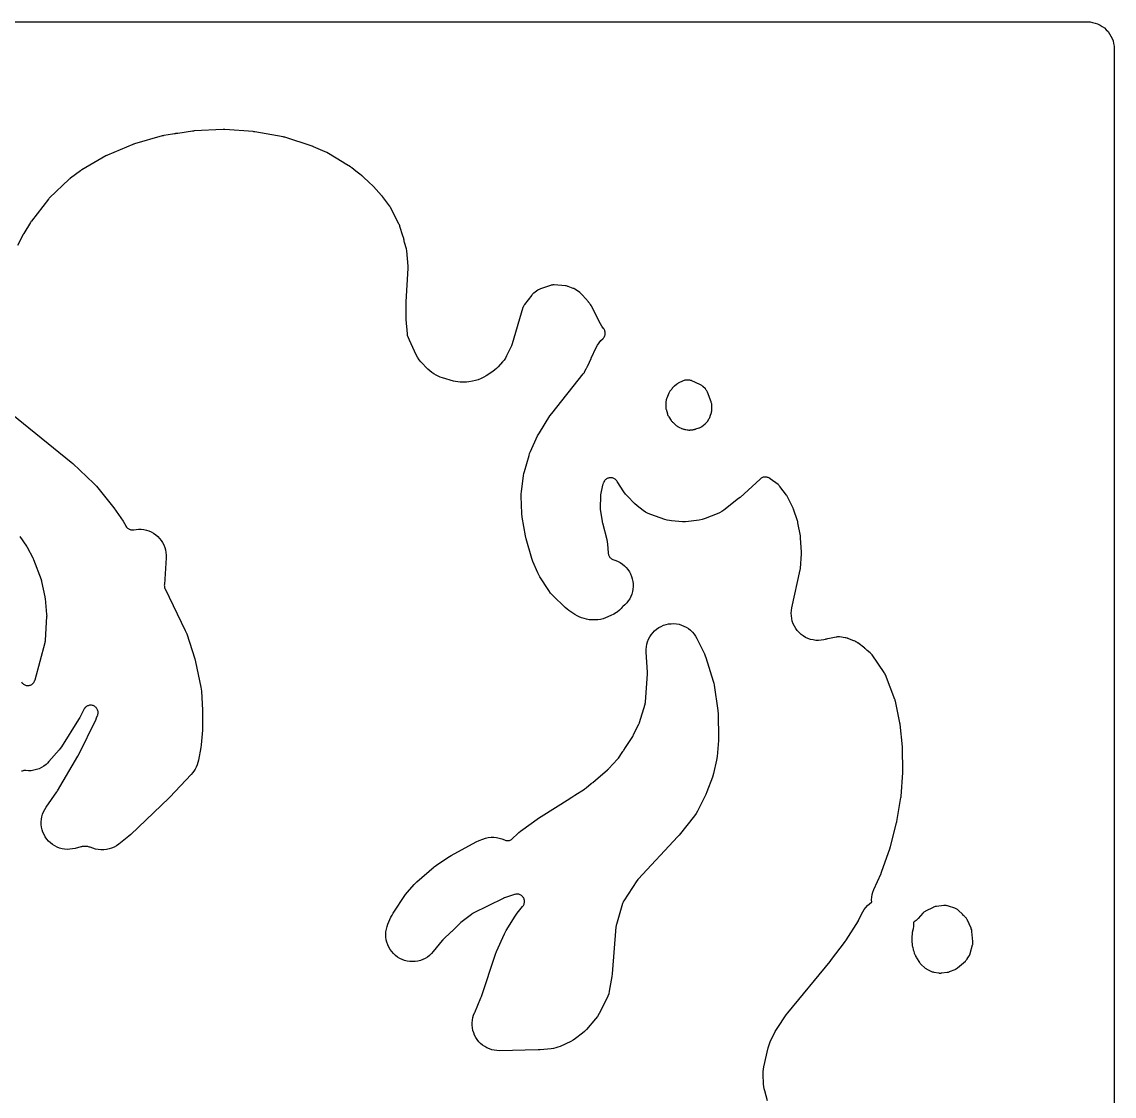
# Model space of a CAD drawing. Header units: millimetres. Extents: x 0 to 300, y 0 to 300.
# Drawn here: x 149.8 to 299.8, y 152.7 to 300.2 of the extents above; entities that cross this region are included whole.
import ezdxf

# ---------------------------------------------------------------- set-up
doc = ezdxf.new("R2010")
doc.units = ezdxf.units.MM
doc.layers.add('CUT', color=7, linetype='CONTINUOUS')

msp = doc.modelspace()

# ---------------------------------------------------------------- linework, layer by layer
at = {"layer": 'CUT'}
for points in [[(3.5, 300.1736), (296.1703, 300.175), (296.5305, 300.1573), (296.8872, 300.1044), (297.2371, 300.0167), (297.5766, 299.8952), (297.9027, 299.7411), (298.212, 299.5556), (298.5017, 299.3408), (298.7689, 299.0986), (299.0111, 298.8314), (299.2259, 298.5417), (299.4114, 298.2324), (299.5655, 297.9063), (299.687, 297.5668), (299.7747, 297.2169), (299.8276, 296.8602), (299.8453, 296.5), (299.8453, 3.5)], [(252.256, 152.0567), (251.8518, 153.4302), (251.7785, 153.7233), (251.7296, 154.0215), (251.7053, 154.3227), (251.6496, 155.7357), (251.6511, 156.0592), (251.681, 156.3813), (251.7392, 156.6996), (252.3452, 159.3499), (252.4614, 159.7516), (252.6225, 160.1374), (253.3139, 161.5597), (253.5682, 162.002), (254.8109, 163.8524), (255.0279, 164.1434), (260.8467, 171.1904), (260.8719, 171.2217), (260.8803, 171.2324), (260.9048, 171.2644), (262.9339, 173.9792), (262.9718, 174.0321), (262.9843, 174.0503), (263.0202, 174.1046), (264.7138, 176.7853), (264.75, 176.8453), (264.7618, 176.8658), (264.7954, 176.9274), (265.3492, 177.9934), (265.5297, 178.303), (265.7396, 178.5935), (265.9767, 178.8623), (266.2389, 179.1066), (266.5236, 179.3243), (266.5459, 179.3381), (266.5393, 179.6665), (266.5669, 180.0225), (266.6289, 180.3741), (266.7247, 180.7181), (266.8535, 181.0512), (267.8435, 183.2828), (267.8694, 183.3445), (267.8777, 183.3656), (267.9011, 183.4283), (269.0741, 186.7763), (269.0968, 186.8458), (269.1039, 186.8695), (269.1235, 186.94), (269.9659, 190.2535), (269.9806, 190.3165), (269.9852, 190.3379), (269.9974, 190.4015), (270.5628, 193.6738), (270.5742, 193.7508), (270.5775, 193.7769), (270.5853, 193.8543), (270.8405, 197.1441), (270.8447, 197.2229), (270.8455, 197.2495), (270.846, 197.3284), (270.7906, 200.4885), (270.7876, 200.5638), (270.786, 200.5891), (270.7795, 200.6642), (270.4453, 203.7416), (270.435, 203.8198), (270.4308, 203.8462), (270.4168, 203.9238), (269.8013, 206.9124), (269.7883, 206.9696), (269.7525, 207.0915), (269.7326, 207.1466), (268.4264, 210.536), (268.3944, 210.6124), (268.3109, 210.7712), (268.266, 210.8409), (266.6057, 213.264), (266.5628, 213.3232), (266.4776, 213.4236), (266.3826, 213.5147), (266.3261, 213.5612), (265.9082, 213.8867), (265.7569, 214.0453), (265.7175, 214.085), (265.6273, 214.1659), (265.5835, 214.2007), (264.6573, 214.9076), (264.6091, 214.9427), (264.5187, 215.0005), (264.4237, 215.0505), (264.395, 215.0634), (264.3888, 215.068), (264.2782, 215.1373), (264.1611, 215.195), (264.0939, 215.222), (263.5047, 215.4412), (263.3934, 215.4884), (263.3385, 215.5103), (263.2374, 215.5435), (263.209, 215.5503), (263.1647, 215.5655), (263.0012, 215.6066), (262.9245, 215.6194), (262.1341, 215.7287), (262.054, 215.7375), (261.9736, 215.7394), (261.9245, 215.7425), (261.8327, 215.7399), (261.7183, 215.7264), (261.6555, 215.7146), (260.5051, 215.4722), (260.5006, 215.4712), (260.3366, 215.4376), (260.246, 215.4163), (260.1658, 215.3951), (260.1653, 215.3969), (259.9567, 215.3404), (259.5943, 215.2803), (259.2277, 215.2566), (258.8606, 215.2697), (258.4966, 215.3194), (258.1394, 215.4052), (257.7926, 215.5262), (257.4596, 215.6812), (257.1437, 215.8687), (256.848, 216.0868), (256.5757, 216.3333), (256.3293, 216.6058), (256.1114, 216.9015), (255.924, 217.2175), (255.7692, 217.5506), (255.6483, 217.8975), (255.5628, 218.2547), (255.5133, 218.6187), (255.5003, 218.9859), (255.5242, 219.3524), (255.5844, 219.7148), (256.7236, 224.9349), (256.7339, 224.9865), (256.7499, 225.0993), (256.7544, 225.1517), (256.8888, 227.1513), (256.8925, 227.252), (256.8927, 227.286), (256.8903, 227.3867), (256.7834, 229.3588), (256.7742, 229.4655), (256.7699, 229.5014), (256.7538, 229.6072), (256.4177, 231.4231), (256.3919, 231.5393), (256.3818, 231.5782), (256.3477, 231.6923), (255.8113, 233.2768), (255.7714, 233.3828), (255.7568, 233.418), (255.7097, 233.521), (254.9809, 234.9824), (254.9497, 235.0415), (254.8731, 235.1646), (254.8339, 235.2187), (253.9422, 236.3902), (253.9015, 236.4412), (253.822, 236.5278), (253.7349, 236.6068), (253.6837, 236.6473), (252.6007, 237.4621), (252.5435, 237.503), (252.4354, 237.5687), (252.3445, 237.6123), (252.2497, 237.6468), (252.152, 237.6718), (252.0523, 237.687), (251.9516, 237.6923), (251.8509, 237.6877), (251.7511, 237.6731), (251.6532, 237.6488), (251.5582, 237.615), (251.467, 237.572), (251.3805, 237.5201), (251.2789, 237.4448), (251.2257, 237.3988), (248.4703, 234.8979), (248.2622, 234.7226), (246.2478, 233.1497), (245.9528, 232.9418), (245.6389, 232.7639), (245.3089, 232.6176), (243.6695, 231.9851), (243.264, 231.8551), (242.8463, 231.7728), (241.3671, 231.5698), (240.9714, 231.5371), (240.5745, 231.5474), (239.0736, 231.6673), (238.7602, 231.706), (238.4512, 231.7715), (238.1489, 231.8632), (236.198, 232.5482), (235.8361, 232.6974), (235.4921, 232.8843), (235.1699, 233.1066), (234.3395, 233.7477), (233.9866, 234.058), (232.9948, 235.0498), (232.7364, 235.3368), (232.5096, 235.6494), (231.5731, 237.0939), (231.5345, 237.1504), (231.4578, 237.247), (231.3896, 237.3177), (231.3149, 237.3815), (231.2343, 237.4379), (231.1488, 237.4863), (231.059, 237.5262), (230.9658, 237.5574), (230.87, 237.5794), (230.7725, 237.5921), (230.6743, 237.5954), (230.5762, 237.5893), (230.4792, 237.5738), (230.384, 237.549), (230.2918, 237.5152), (230.2031, 237.4727), (230.119, 237.4219), (230.0402, 237.3632), (229.9673, 237.2972), (229.9011, 237.2246), (229.8422, 237.1459), (229.7782, 237.0405), (229.7469, 236.9796), (229.7104, 236.9041), (229.6756, 236.8261), (229.6156, 236.6511), (229.5953, 236.5681), (229.3179, 235.2667), (229.3052, 235.1989), (229.2884, 235.0505), (229.2856, 234.9816), (229.2622, 233.5342), (229.2624, 233.4754), (229.2709, 233.3483), (229.2784, 233.29), (229.5327, 231.5963), (229.5479, 231.5099), (229.5539, 231.4809), (229.5737, 231.3956), (230.1637, 229.1273), (230.2311, 228.812), (230.2706, 228.492), (230.3668, 227.2764), (230.3737, 227.2092), (230.3948, 227.0892), (230.4206, 226.9956), (230.4552, 226.9048), (230.4982, 226.8178), (230.5493, 226.7352), (230.608, 226.6578), (230.6738, 226.5864), (230.746, 226.5215), (230.8241, 226.4638), (230.9073, 226.4138), (230.9949, 226.3718), (231.1146, 226.3279), (231.14, 226.32), (231.1399, 226.3195), (231.387, 226.2418), (231.7131, 226.1036), (232.0244, 225.9346), (232.3179, 225.7364), (232.591, 225.5108), (232.8411, 225.26), (233.0659, 224.9863), (233.2634, 224.6923), (233.4316, 224.3806), (233.569, 224.0541), (233.6743, 223.7159), (233.7466, 223.3692), (233.7852, 223.0171), (233.7897, 222.663), (233.7601, 222.31), (233.6967, 221.9615), (233.6, 221.6208), (233.4709, 221.291), (233.3107, 220.9751), (233.1209, 220.6761), (232.9031, 220.3967), (232.6595, 220.1396), (232.3922, 219.9072), (232.3745, 219.8933), (232.2757, 219.8072), (232.1242, 219.6467), (232.1228, 219.648), (231.9037, 219.42), (231.5768, 219.1503), (231.5004, 219.0944), (231.1276, 218.8545), (230.7287, 218.6612), (230.0001, 218.3611), (229.6582, 218.2397), (229.306, 218.1525), (228.9469, 218.1005), (228.5845, 218.0842), (228.1159, 218.0862), (227.7564, 218.1054), (227.4004, 218.1597), (227.0515, 218.2486), (226.713, 218.3712), (226.3952, 218.5042), (226.0774, 218.6555), (225.7755, 218.8365), (224.9713, 219.3727), (224.7098, 219.5642), (224.4661, 219.7781), (222.7426, 221.4313), (222.4508, 221.7458), (222.1977, 222.0922), (220.9732, 223.9916), (220.8157, 224.2602), (220.6815, 224.5411), (220.0148, 226.1044), (219.8674, 226.5164), (219.0763, 229.2265), (218.9827, 229.6312), (218.5426, 232.1809), (218.491, 232.6863), (218.4136, 235.0624), (218.416, 235.3604), (218.4425, 235.6572), (218.7347, 237.8979), (218.7811, 238.1725), (218.8482, 238.4427), (219.4888, 240.6601), (219.5747, 240.9208), (219.6799, 241.1743), (220.6711, 243.3317), (220.9038, 243.7606), (222.3633, 246.0704), (222.598, 246.4001), (226.9406, 251.8398), (226.9896, 251.905), (227.0834, 252.0549), (227.1206, 252.1275), (227.32, 252.5466), (227.4409, 252.7338), (227.4714, 252.7833), (227.5309, 252.8944), (227.5551, 252.9473), (228.0018, 253.9759), (228.0083, 253.9927), (228.7112, 255.4694), (228.8946, 255.8078), (229.1123, 256.1252), (229.3621, 256.418), (229.6174, 256.6606), (229.6994, 256.7462), (229.7619, 256.8258), (229.8162, 256.9112), (229.8617, 257.0016), (229.8982, 257.096), (229.925, 257.1936), (229.9421, 257.2933), (229.9493, 257.3943), (229.9464, 257.4954), (229.9336, 257.5958), (229.9109, 257.6944), (229.8785, 257.7903), (229.8368, 257.8825), (229.7862, 257.9702), (229.7087, 258.0781), (229.7002, 258.0889), (229.4856, 258.388), (229.3021, 258.7071), (228.0606, 261.1401), (228.0196, 261.2147), (227.9168, 261.3678), (227.8632, 261.4339), (227.8295, 261.473), (227.7944, 261.541), (227.7463, 261.6171), (227.6778, 261.7068), (227.6366, 261.754), (226.811, 262.6577), (226.7881, 262.6816), (226.704, 262.7792), (226.6638, 262.8239), (226.5866, 262.8996), (226.5032, 262.9685), (226.4546, 263.0037), (225.8489, 263.424), (225.7787, 263.4697), (225.6186, 263.5548), (225.5414, 263.5875), (224.886, 263.8425), (224.8217, 263.8657), (224.7034, 263.8992), (224.5823, 263.9211), (224.5144, 263.9284), (222.9586, 264.058), (222.8856, 264.0622), (222.7539, 264.0596), (222.6497, 264.0468), (222.5213, 264.0174), (222.4515, 263.9956), (221.0412, 263.5156), (220.9776, 263.4923), (220.8664, 263.4422), (220.7605, 263.3818), (220.7043, 263.3441), (220.147, 262.9518), (220.0887, 262.9085), (219.9901, 262.8228), (219.9007, 262.7275), (219.8552, 262.6709), (218.8526, 261.3558), (218.8148, 261.3039), (218.7533, 261.206), (218.7114, 261.1239), (218.6685, 261.0165), (218.6487, 260.9554), (217.1608, 255.9805), (217.0604, 255.6899), (216.9361, 255.4087), (216.3947, 254.3103), (216.2372, 254.0237), (216.0549, 253.7523), (215.8492, 253.4982), (215.2468, 252.8182), (215.0279, 252.5915), (214.7905, 252.3844), (214.5361, 252.1984), (213.5996, 251.5734), (213.276, 251.3806), (212.9344, 251.222), (212.5177, 251.0539), (212.1192, 250.9191), (211.7079, 250.8307), (211.2328, 250.7568), (210.9067, 250.7209), (210.5787, 250.7142), (210.0182, 250.7277), (209.7102, 250.7482), (209.4051, 250.7944), (209.1049, 250.866), (207.5885, 251.2958), (207.2919, 251.3937), (207.0046, 251.5165), (206.7288, 251.6632), (206.408, 251.8517), (206.1208, 252.039), (205.8523, 252.2523), (205.6049, 252.4897), (204.648, 253.4975), (204.3919, 253.798), (204.1695, 254.1242), (203.9835, 254.4724), (203.0553, 256.459), (202.9213, 256.786), (202.8193, 257.1243), (202.7786, 257.329), (202.6128, 259.314), (202.6003, 259.6575), (202.6219, 261.7624), (202.8887, 266.344), (202.8914, 266.464), (202.8908, 266.5045), (202.8848, 266.6244), (202.7022, 268.7335), (202.6946, 268.8022), (202.6673, 268.9493), (202.6498, 269.0161), (202.4059, 269.8629), (202.362, 270.1279), (202.3484, 270.1989), (202.3073, 270.3501), (202.283, 270.4182), (202.1356, 270.8013), (201.7619, 272.0989), (201.7408, 272.1656), (201.6848, 272.3063), (201.6543, 272.3693), (200.4474, 274.7044), (200.4209, 274.7533), (200.3574, 274.8557), (200.3254, 274.9012), (199.3811, 276.1875), (199.3258, 276.2587), (199.3065, 276.2822), (199.2474, 276.3503), (198.1418, 277.5569), (198.0702, 277.6303), (198.0452, 277.6544), (197.9692, 277.7233), (197.5811, 278.0539), (196.6509, 278.9431), (196.5691, 279.0163), (196.5407, 279.04), (196.4543, 279.1077), (195.6824, 279.6713), (195.1411, 280.1324), (195.097, 280.1685), (194.9969, 280.2408), (194.9488, 280.2713), (194.4255, 280.5889), (194.3548, 280.6375), (194.3283, 280.6547), (194.2484, 280.7033), (194.0602, 280.8106), (191.7416, 282.2177), (191.6446, 282.2722), (191.6113, 282.2895), (191.5108, 282.3374), (189.9015, 283.0398), (189.8252, 283.0709), (189.7991, 283.0808), (189.7213, 283.108), (185.9561, 284.3237), (185.8484, 284.3545), (185.8117, 284.3637), (185.7021, 284.3872), (181.8233, 285.0827), (181.7357, 285.096), (181.706, 285.0997), (181.6178, 285.1083), (177.7041, 285.3859), (177.605, 285.3899), (177.5715, 285.3903), (177.4723, 285.3884), (173.4823, 285.1944), (173.3938, 285.1877), (173.364, 285.1847), (173.276, 285.1733), (171.2715, 284.8594), (171.0381, 284.8397), (170.9258, 284.8264), (170.8881, 284.8206), (170.7769, 284.7997), (170.512, 284.7404), (169.3473, 284.558), (169.25, 284.5398), (169.2173, 284.5327), (169.1213, 284.5087), (165.311, 283.4358), (165.21, 283.4038), (165.1763, 283.3919), (165.0775, 283.3536), (161.586, 281.869), (161.4954, 281.8273), (161.4653, 281.8122), (161.3773, 281.7651), (158.0871, 279.8721), (158.0017, 279.8195), (157.9734, 279.8008), (157.8913, 279.7431), (156.5202, 278.7162), (156.4446, 278.656), (156.4196, 278.635), (156.3476, 278.5705), (153.6413, 276.0024), (153.6033, 275.9649), (153.5257, 275.8793), (153.4921, 275.8378), (151.1416, 272.8198), (151.0872, 272.7459), (151.0695, 272.7204), (151.0193, 272.6436), (150.0857, 271.1252), (150.0517, 271.0672), (150.0406, 271.0474), (150.0089, 270.9882), (149.2376, 269.4713)], [(147.6238, 246.9945), (156.6118, 239.7296), (156.8236, 239.5445), (159.7412, 236.7917), (160.0719, 236.4356), (162.3001, 233.6921), (162.4846, 233.4444), (163.734, 231.6104), (163.9114, 231.3225), (164.0945, 230.992), (164.1302, 230.9312), (164.2025, 230.8267), (164.2681, 230.7495), (164.341, 230.6792), (164.4204, 230.6164), (164.5058, 230.5619), (164.5961, 230.516), (164.6904, 230.4793), (164.788, 230.4521), (164.8878, 230.4347), (164.9888, 230.4273), (165.09, 230.4299), (165.2218, 230.4465), (165.5128, 230.4979), (165.8711, 230.5257), (166.2305, 230.5183), (166.5874, 230.4758), (166.9384, 230.3987), (167.2802, 230.2876), (167.6095, 230.1437), (167.9232, 229.9684), (168.2183, 229.7632), (168.4919, 229.5302), (168.7415, 229.2715), (168.9646, 228.9898), (169.1591, 228.6875), (169.3231, 228.3678), (169.4552, 228.0335), (169.5539, 227.6879), (169.6185, 227.3344), (169.6481, 226.9762), (169.6427, 226.6168), (169.406, 222.9283), (169.4032, 222.855), (169.4084, 222.723), (169.4233, 222.6188), (169.4488, 222.5167), (169.4939, 222.3926), (169.5241, 222.3258), (172.2838, 216.6312), (172.4711, 216.1662), (173.5952, 212.7137), (173.6987, 212.3244), (174.4185, 208.8642), (174.4652, 208.5871), (174.4905, 208.3073), (174.6278, 205.6774), (174.6593, 203.4433), (174.653, 203.1711), (174.6391, 202.9398), (174.4645, 200.9027), (174.417, 200.5497), (174.1021, 198.8433), (174.0253, 198.5129), (173.9183, 198.1911), (173.7821, 197.8805), (173.6178, 197.5837), (173.5374, 197.4531), (173.3268, 197.1468), (173.0864, 196.8634), (170.1639, 193.752), (170.0245, 193.6113), (164.817, 188.634), (164.5489, 188.4015), (163.1396, 187.2937), (162.8342, 187.0779), (162.5085, 186.8942), (162.1658, 186.7445), (161.8097, 186.6305), (161.4438, 186.5533), (161.072, 186.5136), (160.698, 186.5119), (160.3259, 186.5482), (159.9593, 186.6222), (159.6022, 186.733), (159.2154, 186.875), (159.1437, 186.8991), (159.0117, 186.9322), (158.8769, 186.9511), (158.8015, 186.9556), (158.3348, 186.971), (158.2633, 186.9716), (158.135, 186.9629), (158.0082, 186.9415), (157.9388, 186.9243), (157.1419, 186.7053), (156.7898, 186.6269), (156.4316, 186.5835), (156.0709, 186.5753), (155.7111, 186.6026), (155.3557, 186.665), (155.0082, 186.7619), (154.6719, 186.8925), (154.3499, 187.0554), (154.0455, 187.2491), (153.7616, 187.4717), (153.5009, 187.7211), (153.2658, 187.9948), (153.0588, 188.2903), (152.8817, 188.6047), (152.7363, 188.9349), (152.624, 189.2777), (152.5458, 189.63), (152.5026, 189.9882), (152.4947, 190.3489), (152.5222, 190.7086), (152.5848, 191.064), (152.682, 191.4114), (152.8128, 191.7477), (152.9759, 192.0695), (153.1698, 192.3738), (154.6478, 194.4596), (154.6883, 194.5194), (154.7015, 194.5399), (154.7393, 194.6014), (157.5336, 199.3752), (157.5634, 199.4282), (157.5731, 199.4464), (157.6009, 199.5005), (160.0332, 204.455), (160.0635, 204.5204), (160.0733, 204.5427), (160.1008, 204.6093), (160.2258, 204.932), (160.2493, 204.9975), (160.283, 205.1184), (160.3003, 205.2169), (160.3079, 205.3166), (160.3057, 205.4166), (160.2938, 205.5159), (160.2721, 205.6136), (160.2411, 205.7086), (160.2009, 205.8002), (160.152, 205.8874), (160.0947, 205.9694), (160.0297, 206.0455), (159.9576, 206.1148), (159.8791, 206.1767), (159.7949, 206.2307), (159.7058, 206.2761), (159.6127, 206.3127), (159.5165, 206.34), (159.4181, 206.3577), (159.3184, 206.3657), (159.2184, 206.364), (159.1191, 206.3525), (159.0213, 206.3313), (158.9261, 206.3007), (158.8344, 206.2609), (158.7469, 206.2124), (158.6647, 206.1555), (158.5883, 206.0909), (158.5187, 206.0191), (158.4564, 205.9408), (158.3883, 205.8355), (158.3548, 205.7744), (157.7979, 204.6954), (157.6374, 204.4154), (155.2653, 200.6679), (155.1108, 200.4427), (154.94, 200.2297), (153.5614, 198.6355), (153.37, 198.4304), (153.1634, 198.2406), (153.1559, 198.2341), (152.8581, 198.0058), (152.5385, 197.8091), (152.2006, 197.646), (151.8478, 197.5182), (151.4838, 197.427), (151.1124, 197.3734), (150.7375, 197.358), (150.363, 197.3808), (150.3031, 197.3876), (150.2002, 197.3887), (150.0977, 197.3795), (149.9966, 197.3601), (149.898, 197.3305), (149.8028, 197.2912)], [(149.7788, 209.5616), (149.8354, 209.477), (149.9001, 209.3984), (149.9723, 209.3267), (150.0513, 209.2625), (150.1363, 209.2064), (150.2265, 209.1591), (150.3208, 209.121), (150.4186, 209.0925), (150.5186, 209.0739), (150.6201, 209.0653), (150.7218, 209.0668), (150.823, 209.0784), (150.9224, 209.1001), (151.0192, 209.1315), (151.1125, 209.1724), (151.2011, 209.2224), (151.2844, 209.281), (151.3614, 209.3475), (151.4314, 209.4214), (151.4938, 209.5019), (151.5478, 209.5881), (151.5929, 209.6794), (151.6379, 209.7989), (151.6579, 209.8669), (153.0211, 214.9845), (153.0373, 215.0517), (153.0616, 215.1993), (153.0679, 215.2682), (153.2874, 218.5818), (153.2901, 218.6397), (153.2882, 218.7651), (153.2838, 218.8229), (153.0704, 221.0263), (153.0588, 221.1193), (153.054, 221.1505), (153.0371, 221.2427), (152.5896, 223.3495), (152.5775, 223.4015), (152.5451, 223.5126), (152.5272, 223.5629), (151.4952, 226.3103), (151.4559, 226.4057), (151.4417, 226.4375), (151.3966, 226.5302), (150.6263, 227.9973), (150.5819, 228.0766), (150.5661, 228.103), (150.5174, 228.1797), (149.6097, 229.527)]]:
    msp.add_lwpolyline(points, dxfattribs=at)
for points in [[(240.0599, 244.5514), (240.1599, 244.5079), (240.3753, 244.3973), (240.416, 244.3759), (240.4204, 244.3741), (240.4296, 244.3694), (240.4907, 244.3399), (240.6042, 244.2946), (240.7215, 244.2604), (240.7775, 244.2484), (240.8074, 244.2384), (240.8956, 244.2174), (241.0082, 244.201), (241.0357, 244.1989), (241.2171, 244.1643), (241.2909, 244.1523), (241.425, 244.1411), (241.5596, 244.144), (241.634, 244.1515), (241.7058, 244.1607), (241.7708, 244.1585), (241.8878, 244.1627), (241.9803, 244.1745), (242.0946, 244.1998), (242.157, 244.2182), (242.1933, 244.2298), (242.2708, 244.2478), (242.3687, 244.2812), (242.4018, 244.2964), (242.8438, 244.4378), (242.902, 244.4578), (243.0043, 244.5005), (243.0827, 244.5416), (243.1761, 244.6013), (243.2257, 244.6377), (243.6847, 244.9906), (243.7343, 245.0305), (243.8186, 245.1083), (243.8801, 245.1761), (243.9493, 245.2676), (243.9842, 245.3209), (244.2349, 245.7232), (244.2677, 245.7786), (244.32, 245.8822), (244.3626, 245.9901), (244.3822, 246.0514), (244.534, 246.5677), (244.5518, 246.6343), (244.5751, 246.7563), (244.5866, 246.88), (244.5879, 246.949), (244.585, 247.5533), (244.5832, 247.6179), (244.5721, 247.7336), (244.555, 247.8247), (244.5232, 247.9366), (244.5014, 247.9973), (243.9836, 249.3418), (243.9552, 249.4102), (243.8946, 249.529), (243.8368, 249.6181), (243.753, 249.7218), (243.7021, 249.7756), (243.3425, 250.1362), (243.2954, 250.1814), (243.2052, 250.2566), (243.1281, 250.3098), (243.0257, 250.3674), (242.9667, 250.3954), (241.8433, 250.8975), (241.7847, 250.9222), (241.6765, 250.9594), (241.5878, 250.9812), (241.4976, 250.9951), (241.3834, 251.0023), (241.3198, 251.0021), (241.1074, 250.9965), (241.0307, 250.9925), (240.8939, 250.974), (240.787, 250.9477), (240.6572, 250.9003), (240.5875, 250.8683), (240.0492, 250.6034), (239.9824, 250.5682), (239.8674, 250.4956), (239.8551, 250.4858), (239.7865, 250.4412), (239.7361, 250.4034), (239.4525, 250.1809), (239.3945, 250.1329), (239.2973, 250.0384), (239.2106, 249.9342), (239.1672, 249.8727), (239.0878, 249.7537), (238.9682, 249.6362), (238.9181, 249.5846), (238.8354, 249.4851), (238.7777, 249.3996), (238.7166, 249.2855), (238.6876, 249.2198), (238.3937, 248.5066), (238.3654, 248.4322), (238.3259, 248.2944), (238.3021, 248.153), (238.2955, 248.0736), (238.2598, 247.4276), (238.2577, 247.348), (238.2658, 247.205), (238.2899, 247.0637), (238.3098, 246.9866), (238.4949, 246.3443), (238.5169, 246.2748), (238.5658, 246.1532), (238.627, 246.0372), (238.6658, 245.9756), (239.0285, 245.4312), (239.0646, 245.3795), (239.1356, 245.291), (239.2142, 245.2091), (239.2607, 245.1666), (239.7167, 244.7686), (239.7727, 244.7221), (239.8798, 244.6465), (239.9939, 244.5822)], [(202.4083, 171.3284), (202.066, 171.4522), (201.7376, 171.6093), (201.4263, 171.7981), (201.1352, 172.0167), (200.8672, 172.2631), (200.6249, 172.5348), (200.4107, 172.8292), (200.2266, 173.1433), (200.0745, 173.4741), (199.9559, 173.8183), (199.872, 174.1725), (199.8234, 174.5333), (199.8109, 174.8972), (199.8344, 175.2605), (199.8937, 175.6196), (199.9883, 175.9712), (200.1171, 176.3117), (200.5272, 177.2516), (200.6731, 177.5487), (200.8452, 177.8314), (202.5435, 180.359), (202.8179, 180.7176), (203.7217, 181.7595), (204.0863, 182.1245), (206.4579, 184.1867), (206.4928, 184.2125), (206.5189, 184.2317), (206.5768, 184.2745), (206.9712, 184.5655), (208.5455, 185.5932), (208.807, 185.7489), (212.2324, 187.6002), (212.6444, 187.7909), (213.1547, 187.9899), (213.5177, 188.1102), (213.8913, 188.192), (214.2713, 188.2346), (214.6537, 188.2375), (215.0344, 188.2006), (215.4091, 188.1243), (215.7739, 188.0096), (216.1119, 187.8631), (216.2105, 187.8254), (216.3049, 187.7993), (216.4013, 187.7824), (216.4989, 187.7748), (216.5967, 187.7766), (216.694, 187.7877), (216.7897, 187.8081), (216.8831, 187.8375), (216.9732, 187.8758), (217.0593, 187.9224), (217.1405, 187.9771), (217.2353, 188.0552), (217.2847, 188.1022), (217.8672, 188.6836), (218.0801, 188.88), (218.3079, 189.0591), (220.9372, 190.9633), (221.1377, 191.0986), (225.0796, 193.5752), (225.2892, 193.6865), (225.38, 193.7385), (225.4101, 193.757), (225.4975, 193.8146), (225.7982, 194.0267), (227.1132, 194.8529), (227.2088, 194.9177), (227.2402, 194.9407), (227.3311, 195.0119), (228.0309, 195.6014), (228.0818, 195.6372), (228.1558, 195.6926), (228.1802, 195.7119), (228.251, 195.7713), (228.5987, 196.0796), (230.2873, 197.5018), (230.3671, 197.5735), (230.3932, 197.5986), (230.4682, 197.6753), (231.6244, 198.9372), (231.6606, 198.9783), (231.7337, 199.0716), (231.765, 199.1166), (232.276, 199.8832), (232.3736, 200.0003), (232.4098, 200.0456), (232.482, 200.1482), (232.5124, 200.1975), (232.7151, 200.542), (233.7236, 202.0549), (233.7842, 202.1529), (233.8034, 202.1866), (233.857, 202.2886), (234.5828, 203.7938), (234.6057, 203.8436), (234.6489, 203.9542), (234.6658, 204.0064), (235.425, 206.502), (235.4461, 206.579), (235.4775, 206.7489), (235.4854, 206.8283), (235.7556, 210.6285), (235.7598, 210.7403), (235.7599, 210.778), (235.7565, 210.8898), (235.5801, 213.6562), (235.5749, 214.0167), (235.605, 214.3761), (235.6701, 214.7307), (235.7697, 215.0772), (235.9028, 215.4123), (236.0681, 215.7328), (236.2639, 216.0355), (236.4885, 216.3176), (236.7397, 216.5763), (237.015, 216.8091), (237.3118, 217.0138), (237.6272, 217.1885), (237.9582, 217.3314), (238.3017, 217.4412), (238.6542, 217.5168), (239.0125, 217.5575), (239.373, 217.5629), (239.7323, 217.533), (240.087, 217.468), (240.4335, 217.3685), (240.7687, 217.2355), (241.0892, 217.0704), (241.392, 216.8746), (241.6741, 216.6501), (241.9329, 216.3991), (242.1659, 216.1239), (242.3707, 215.8271), (242.5455, 215.5118), (243.5723, 213.4237), (243.6877, 213.1642), (243.7827, 212.8965), (244.7863, 209.6797), (244.8621, 209.398), (244.9153, 209.1111), (245.4197, 205.6226), (245.4571, 205.1576), (245.5114, 201.8799), (245.4999, 201.5217), (245.3197, 199.3011), (245.2453, 198.8061), (244.843, 196.9837), (244.6905, 196.4723), (243.9292, 194.4658), (243.7732, 194.1118), (242.6152, 191.8203), (242.4279, 191.4926), (242.2079, 191.1859), (240.0946, 188.537), (239.9114, 188.3246), (234.456, 182.4658), (234.4151, 182.4199), (234.3332, 182.3151), (234.2985, 182.2644), (232.5075, 179.514), (232.4715, 179.4557), (232.4144, 179.3462), (232.3681, 179.2317), (232.347, 179.1664), (231.483, 176.251), (231.4637, 176.1789), (231.4342, 176.0199), (231.4264, 175.9456), (230.9187, 169.4705), (230.872, 169.1077), (230.5122, 167.1057), (230.4314, 166.7555), (230.3168, 166.4149), (230.1695, 166.0872), (229.1221, 164.0316), (228.8955, 163.6467), (228.6238, 163.2921), (227.3698, 161.8464), (227.1033, 161.5699), (226.8094, 161.3226), (225.8693, 160.6121), (225.5506, 160.3965), (225.2112, 160.2154), (223.7453, 159.5294), (223.453, 159.4077), (223.1513, 159.3116), (222.8424, 159.2418), (222.5287, 159.1989), (221.0165, 159.0579), (220.7488, 159.0428), (215.4256, 158.9365), (215.072, 158.9465), (214.721, 158.9904), (214.3759, 159.0679), (214.0397, 159.1782), (213.7158, 159.3203), (213.407, 159.4929), (213.1162, 159.6943), (212.8462, 159.9228), (212.5994, 160.1762), (212.378, 160.4522), (212.1843, 160.7482), (212.0199, 161.0614), (211.8863, 161.389), (211.7849, 161.7279), (211.7166, 162.075), (211.6819, 162.427), (211.6812, 162.7807), (211.7146, 163.1329), (211.7816, 163.4803), (211.8818, 163.8195), (212.014, 164.1476), (212.023, 164.1671), (212.8914, 166.2046), (212.9178, 166.2706), (212.9263, 166.2931), (212.9499, 166.3602), (214.8623, 172.1838), (215.0047, 172.55), (216.1087, 174.9942), (216.3362, 175.4206), (217.5816, 177.4254), (217.8554, 177.8089), (218.607, 178.7304), (218.6501, 178.7859), (218.72, 178.8914), (218.7672, 178.9806), (218.8053, 179.074), (218.8341, 179.1707), (218.8532, 179.2697), (218.8624, 179.3702), (218.8617, 179.4711), (218.8511, 179.5714), (218.8306, 179.6702), (218.8004, 179.7664), (218.761, 179.8593), (218.7125, 179.9478), (218.6556, 180.031), (218.5907, 180.1083), (218.5186, 180.1788), (218.4398, 180.2418), (218.3552, 180.2968), (218.2656, 180.3432), (218.1719, 180.3805), (218.0749, 180.4083), (217.9757, 180.4265), (217.8752, 180.4348), (217.7743, 180.4332), (217.6741, 180.4216), (217.5504, 180.3947), (217.483, 180.3748), (216.1272, 179.9367), (216.0756, 179.9189), (215.966, 179.8739), (215.9167, 179.8503), (211.8363, 177.7975), (211.7772, 177.766), (211.6545, 177.689), (211.6004, 177.6496), (210.1361, 176.5268), (210.0634, 176.4678), (210.0395, 176.4472), (209.9702, 176.3841), (208.8651, 175.3192), (208.7849, 175.2447), (208.7555, 175.2137), (207.7298, 174.2253), (207.6573, 174.151), (207.6336, 174.1252), (207.5659, 174.0465), (206.3453, 172.534), (206.1029, 172.2623), (205.8349, 172.016), (205.5437, 171.7974), (205.2324, 171.6087), (204.9039, 171.4517), (204.5615, 171.328), (204.2086, 171.2388), (203.8485, 171.1849), (203.4849, 171.167), (203.1213, 171.1851), (202.7613, 171.239)], [(272.1383, 173.2427), (272.1785, 173.101), (272.1878, 173.0358), (272.2305, 172.8555), (272.2576, 172.7743), (272.3166, 172.6143), (272.4026, 172.3108), (272.4225, 172.2468), (272.4662, 172.1342), (272.5093, 172.0482), (272.5487, 171.9852), (272.5711, 171.9293), (272.6487, 171.7746), (272.6905, 171.7064), (273.1225, 171.0433), (273.1576, 170.9919), (273.2268, 170.9036), (273.3035, 170.8217), (273.3489, 170.7791), (273.8539, 170.3265), (273.9009, 170.2861), (273.9902, 170.2191), (274.085, 170.1601), (274.1397, 170.1308), (274.6804, 169.8564), (274.7453, 169.8255), (274.8661, 169.7789), (274.9909, 169.7447), (275.0615, 169.7309), (275.7655, 169.6126), (275.834, 169.6028), (275.9584, 169.5942), (276.083, 169.5977), (276.1519, 169.6047), (276.8988, 169.6988), (276.9617, 169.7081), (277.0738, 169.7326), (277.1832, 169.7669), (277.2425, 169.79), (277.9932, 170.1018), (278.0624, 170.1328), (278.1823, 170.1983), (278.2945, 170.2762), (278.3532, 170.3244), (279.4202, 171.2481), (279.4735, 171.2967), (279.5624, 171.3911), (279.6414, 171.494), (279.6809, 171.5543), (279.9289, 171.9557), (279.9622, 172.0125), (280.0148, 172.1185), (280.0575, 172.2289), (280.0769, 172.2918), (280.4112, 173.4703), (280.4278, 173.5347), (280.4496, 173.6526), (280.4581, 173.7477), (280.4577, 173.8675), (280.4527, 173.9339), (280.318, 175.3099), (280.3079, 175.3903), (280.2772, 175.5328), (280.2306, 175.671), (280.1983, 175.7453), (279.6398, 176.934), (279.6122, 176.9895), (279.5561, 177.0861), (279.5048, 177.159), (279.4328, 177.2444), (279.3898, 177.2891), (279.3256, 177.353), (279.3029, 177.3831), (279.2241, 177.4698), (279.1771, 177.5148), (279.0006, 177.6765), (278.482, 178.1927), (278.4321, 178.24), (278.3364, 178.3185), (278.2543, 178.3734), (278.1674, 178.4201), (278.0531, 178.468), (277.9879, 178.4899), (277.1151, 178.7598), (277.1132, 178.7605), (277.1122, 178.7608), (276.9663, 178.8059), (276.8966, 178.8255), (276.7689, 178.8512), (276.6655, 178.8612), (276.5353, 178.8605), (276.4632, 178.8547), (275.4302, 178.744), (275.3659, 178.7357), (275.2515, 178.7127), (275.1623, 178.6862), (275.0539, 178.643), (274.9955, 178.6149), (273.9472, 178.0812), (273.8908, 178.0509), (273.7932, 177.9896), (273.72, 177.9339), (273.635, 177.8561), (273.5907, 177.8098), (272.9261, 177.0823), (272.6727, 176.8306), (272.3961, 176.6048), (272.2746, 176.5239), (272.2839, 176.403), (272.2765, 176.0447), (272.2343, 175.6888), (272.1576, 175.3387), (272.1415, 175.2791), (272.1218, 175.1687), (272.1148, 175.1068), (272.056, 174.4515), (272.0514, 174.3799), (272.0531, 174.2244), (272.059, 174.1574), (272.0534, 174.0947), (272.0528, 173.9891), (272.0561, 173.9306), (272.0863, 173.5345), (272.0935, 173.4636), (272.1206, 173.3117)]]:
    msp.add_lwpolyline(points, close=True, dxfattribs=at)

doc.saveas('drawing.dxf')
